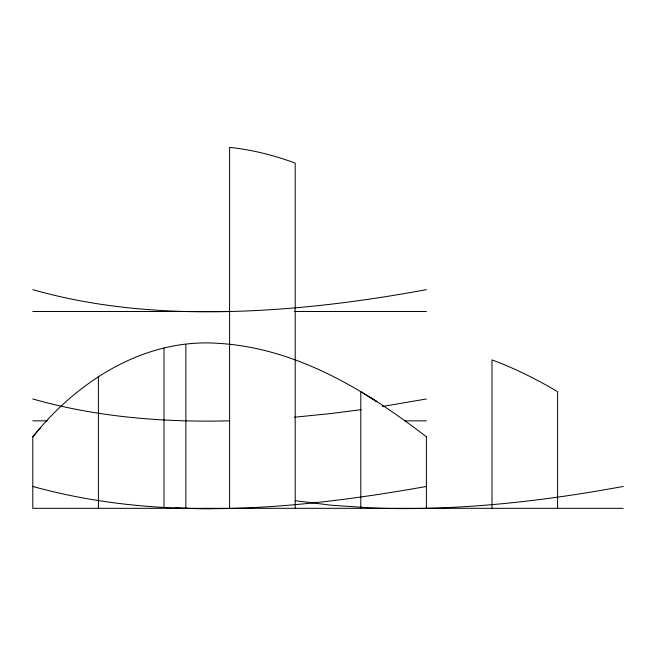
<?xml version="1.0" encoding="UTF-8"?>
<svg xmlns="http://www.w3.org/2000/svg" width="656" height="656" viewBox="0 0 656 656"><rect width="100%" height="100%" fill="white"/><g stroke="black" fill="none" stroke-linecap="round" stroke-linejoin="round"><path stroke-width="0.98" d="M426.4 436.798C365.982 390.418 296.446 347.942 218.448 343.359C144.869 337.963 77.219 381.095 32.8 436.822L32.8 508.318L623.2 508.318M32.8 436.798L40.647 427.671M426.4 289.649C355.995 302.662 284.589 311.288 212.921 311.789A107.117 13.284 0 0 1 175.275 311.165C127.198 309.247 79.13 302.875 32.8 289.649M426.4 398.979L382.341 406.499M426.4 486.449C297.061 509.54 161.105 522.086 32.8 486.449M623.2 486.449C552.795 499.462 481.389 508.088 409.721 508.589A107.117 13.284 0 0 1 372.075 507.965L331.141 505.21L295.266 500.708M361.3 409.631L329.943 413.649L294.421 417.224M229.805 420.849L212.921 421.119A107.117 13.284 0 0 1 175.275 420.496C127.198 418.585 79.13 412.214 32.8 398.979M32.8 311.518L229.805 311.518M294.421 311.518L426.4 311.518M32.8 420.849L47.232 420.849M404.719 420.849L426.4 420.849M368.828 396.56L376.905 401.669L360.8 391.689L360.8 508.318M557.6 508.318L557.6 391.689C536.674 379.283 514.829 368.352 492 359.898L492 508.318M426.4 436.822L426.4 508.318M295.2 508.318L295.2 163.098C274.052 155.316 252.043 149.699 229.6 147.403L229.6 508.343M185.869 344.318L185.869 508.318M164 348.049L164 507.432M98.4 376.626L98.4 508.318M212.921 508.589A107.117 13.284 0 0 1 175.275 507.965"/></g></svg>
